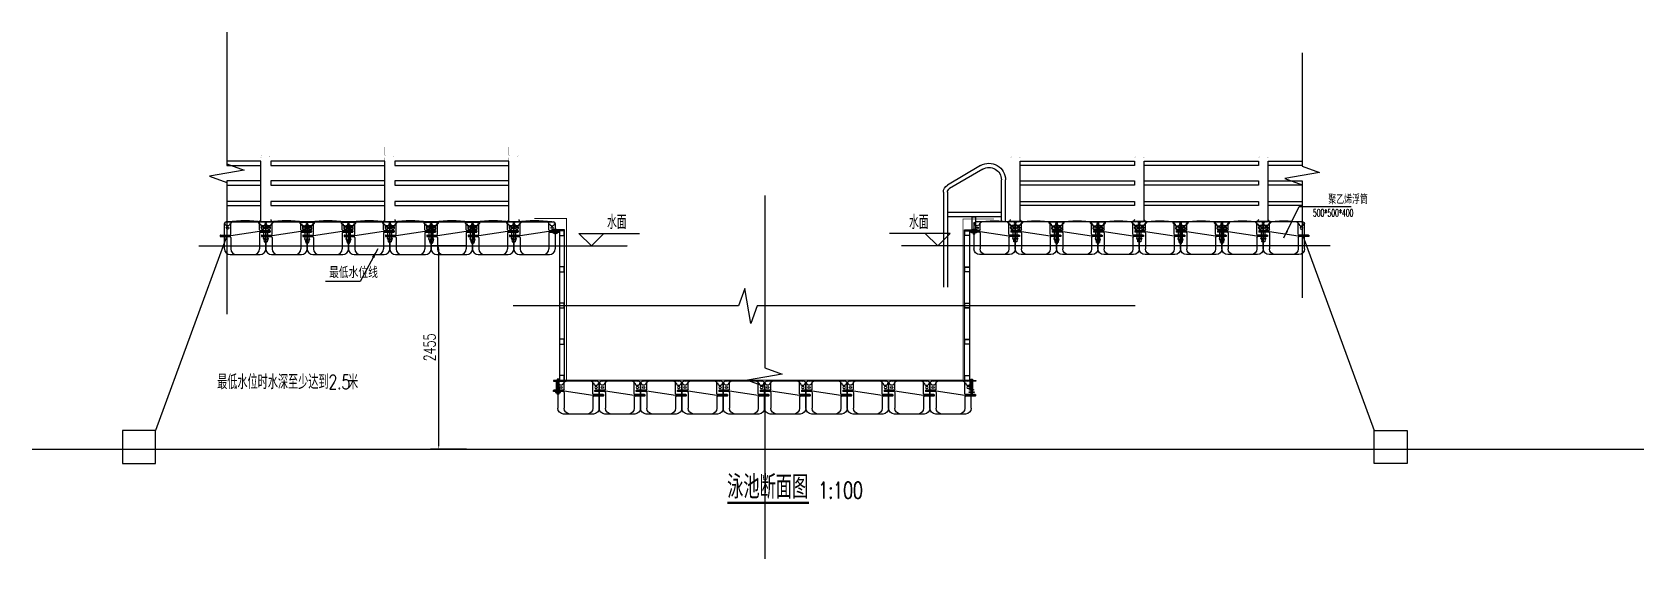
# Model space of a CAD drawing. Header units: millimetres. Extents: x 20612 to 342768, y 65775 to 156976.
# Drawn here: x 323276 to 342768, y 111267 to 117627 of the extents above; entities that cross this region are included whole.
import ezdxf

# ---------------------------------------------------------------- set-up
doc = ezdxf.new("R2010")
doc.units = ezdxf.units.MM
doc.header["$LTSCALE"] = 10
doc.linetypes.add('Master Plan$0$DASHED', pattern=[0.75, 0.5, -0.25])
for name, color, linetype in [('CAMERA', 6, 'Continuous'), ('DIM_ELEV', 3, 'Continuous'), ('DIM_LEAD', 3, 'Continuous'), ('DIM_SYMB', 3, 'Continuous'), ('PUB_TEXT', 7, 'Continuous'), ('W-FLOAT_BOWL浮筒', 253, 'Continuous'), ('W-PLASTIC_RAILINGS塑木栏杆', 6, 'Continuous'), ('W-STEEL_FRAME钢架', 3, 'Continuous'), ('W-STEEL_KEEL钢龙骨', 5, 'Continuous'), ('景-通用-文字', 7, 'Continuous'), ('栏杆', 130, 'Continuous')]:
    doc.layers.add(name, color=color, linetype=linetype)
doc.styles.add('_TCH_DIM', font='SIMPLEX.shx', dxfattribs={"bigfont": 'hztxt.shx'})
doc.styles.get("Standard").update_dxf_attribs({"font": 'simplex.shx', "width": 0.8, "bigfont": 'hztxt.shx'})
doc.styles.add('STANDARD_T3', font='simplex.shx', dxfattribs={"width": 0.7, "bigfont": 'hztxt.shx'})
doc.dimstyles.new('W&&40', dxfattribs={"dimtxt": 140, "dimasz": 40, "dimexe": 100, "dimexo": 120, "dimgap": 40, "dimtad": 1, "dimdec": 0, "dimzin": 0, "dimdsep": 46, "dimtxsty": 'STANDARD_T3', "dimcen": 0.09, "dimclrd": 1, "dimclre": 1, "dimclrt": 7, "dimazin": 2, "dimtfac": 1, "dimtdec": 0, "dimtix": 1, "dimtmove": 2, "dimatfit": 3, "dimfxl": 100, "dimtolj": 1, "dimtzin": 0, "dimarcsym": 0})

# ---------------------------------------------------------------- blocks, each defined once
blk = doc.blocks.new('$matou$00000005')
at = {"ltscale": 0.5}
for p, q in [((-302, 27, 0), (-302, 17, 0)), ((302, 81, 0), (302, 71, 0))]:
    blk.add_line(p, q, dxfattribs=at)
for p, q in [((-302, 22, 0), (-174, 22, 0)), ((-298, 31, 0), (-184, 31, 0)), ((-298, 13, 0), (-184, 13, 0)), ((-250, 31, 0), (-250, 171, 0)), ((-250, -134, 0), (-250, 13, 0)), ((-230, 191, 0), (230, 191, 0)), ((-209, 193, 0), (208, 193, 0)), ((-209, 193, 0), (-209, 191, 0)), ((-174, 41, 0), (-174, 171, 0)), ((174, 76, 0), (-174, 22, 0)), ((-174, 3, 0), (-174, -134, 0)), ((174, 95, 0), (174, 171, 0)), ((174, 76, 0), (302, 76, 0)), ((174, 57, 0), (174, -134, 0)), ((184, 85, 0), (298, 85, 0)), ((184, 67, 0), (298, 67, 0)), ((208, 193, 0), (208, 191, 0)), ((250, 171, 0), (250, 85, 0)), ((250, 67, 0), (250, -134, 0)), ((-180, -204, 0), (180, -204, 0))]:
    blk.add_line(p, q)
for centre, radius, start, end in [((0, -1972, 0), 2175, 84.5043, 95.4957), ((-298, 17, 0), 4, 180, 270), ((-230, 171, 0), 20, 90, 180), ((-184, 41, 0), 10, 270, 0), ((-184, 3, 0), 10, 0, 90), ((-154, 171, 0), 20, 90, 180), ((154, 171, 0), 20, 0, 90), ((184, 95, 0), 10, 180, 270), ((184, 57, 0), 10, 90, 180), ((230, 171, 0), 20, 0, 90), ((298, 71, 0), 4, 270, 0), ((-180, -134, 0), 70, 180, 270), ((-104, -134, 0), 70, 180, 270), ((104, -134, 0), 70, 270, 0), ((180, -134, 0), 70, 270, 0)]:
    blk.add_arc(centre, radius, start, end)
for centre, start, end in [((-298, 27, 0), 90, 180), ((298, 81, 0), 0, 90)]:
    blk.add_arc(centre, 4, start, end, dxfattribs=at)
at = {"extrusion": (0, 0, -1)}
blk.add_ellipse((-212, 171, 0), major_axis=(-30.4, 0), ratio=0.921809, start_param=3.141593, end_param=6.283185, dxfattribs=at)
blk.add_ellipse((-212, 117, 0), major_axis=(-16, 0), ratio=0.75)
blk.add_ellipse((212, 172, 0), major_axis=(30.4, 0.1), ratio=0.921809, start_param=3.141593, end_param=6.283185)
blk.add_ellipse((212, 117, 0), major_axis=(16, 0), ratio=0.75, dxfattribs=at)
blk = doc.blocks.new('*U555')
at = {"layer": 'W-FLOAT_BOWL浮筒'}
blk.add_blockref('$matou$00000005', (0, 0, 0), dxfattribs=at)
blk = doc.blocks.new('*U556')
at = {"color": 0, "linetype": 'ByBlock', "lineweight": -2, "transparency": 16777216}
for p in [(0, 0), (500, 0), (1000, 0), (1500, 0), (2000, 0), (2500, 0), (3000, 0), (3500, 0)]:
    blk.add_blockref('*U555', p, dxfattribs=at)
blk = doc.blocks.new('xdljj')
at = {"layer": 'W-FLOAT_BOWL浮筒'}
for p, q in [((-86, 244), (-56, 217)), ((-79, 262), (79, 262)), ((-78, 264), (78, 264)), ((-78, 262), (-78, 264)), ((-52, 197), (-52, 210)), ((-43, 214), (42, 214)), ((52, 197), (52, 210)), ((86, 244), (56, 217)), ((78, 262), (78, 264)), ((-49, 170), (-28, 153)), ((-29, 56), (-29, 62)), ((-26, 65), (-24, 65)), ((-24, 47), (-24, 145)), ((-24, 47), (-18, 19)), ((-24, 47), (24, 47)), ((-19, 150), (19, 150)), ((-18, 19), (-18, 17)), ((-18, 17), (-16, 17)), ((-16, 17), (16, 17)), ((-6, 56), (-6, 61)), ((6, 56), (6, 61)), ((16, 17), (18, 17)), ((24, 47), (18, 19)), ((18, 19), (18, 17)), ((24, 47), (24, 145)), ((26, 65), (24, 65)), ((49, 170), (28, 153)), ((29, 56), (29, 62))]:
    blk.add_line(p, q, dxfattribs=at)
blk.add_lwpolyline([(-6, 266), (-6, 0), (6, 0), (6, 266)], dxfattribs=at)
for points in [[(-10, 15), (10, 15), (10, 5), (-10, 5)], [(-9, 17), (9, 17), (9, 15), (-9, 15)], [(-6, 15), (6, 15), (6, 5), (-6, 5)]]:
    blk.add_lwpolyline(points, close=True, dxfattribs=at)
for centre, radius, start, end in [((-79, 252), 10, 90, 228.0009), ((0, -1237), 1503, 87.0435, 92.9565), ((-44, 187), 13.5, 126.5657, 231), ((-62, 210), 10, 0, 48.0009), ((-35, 171), 31.4, 56.4166, 122.8531), ((-25, 187), 13.5, 308.3696, 51.9011), ((25, 187), 13.5, 128.0989, 231.6304), ((35, 172), 31.3, 57.1287, 123.6019), ((62, 210), 10, 131.9991, 180), ((44, 187), 13.5, 309, 53.4343), ((79, 252), 10, 311.9991, 90), ((-34, 203), 31.4, 236.1381, 303.5569), ((-43, 178), 10, 184.1479, 231), ((-26, 62), 3, 90, 180), ((-34, 145), 10, 0, 51), ((-16, 20), 2.5, 191.3099, 270), ((-3, 61), 3, 115.3769, 180), ((0, 55), 10, 64.6231, 115.3769), ((3, 61), 3, 0, 64.6231), ((16, 20), 2.5, 270, 348.6901), ((34, 203), 31.4, 236.4385, 303.8665), ((34, 145), 10, 129, 180), ((26, 62), 3, 0, 90), ((42, 178), 10, 309, 355.8521)]:
    blk.add_arc(centre, radius, start, end, dxfattribs=at)
for centre, major_axis, start_param, end_param in [((-23, 56), (0, -9), 4.712389, 6.115737), ((0, 56), (0, 9), 1.570796, 4.712389)]:
    blk.add_ellipse(centre, major_axis=major_axis, ratio=0.666667, start_param=start_param, end_param=end_param, dxfattribs=at)
at = {"layer": 'W-FLOAT_BOWL浮筒', "extrusion": (0, 0, -1)}
blk.add_ellipse((23, 56), major_axis=(0, -9), ratio=0.666667, start_param=4.712389, end_param=6.115737, dxfattribs=at)
blk = doc.blocks.new('ljj1')
at = {"layer": 'W-FLOAT_BOWL浮筒'}
blk.add_line((-6, 53), (6, 53), dxfattribs=at)
for points in [[(-10, 53), (10, 53), (10, 63), (-10, 63)], [(-10, 15), (10, 15), (10, 5), (-10, 5)], [(-8, 53), (8, 53), (8, 63), (-8, 63)], [(-6, 15), (6, 15), (6, 5), (-6, 5)]]:
    blk.add_lwpolyline(points, close=True, dxfattribs=at)
blk.add_lwpolyline([(-6, 53), (-6, 0), (6, 0), (6, 53)], dxfattribs=at)
blk = doc.blocks.new('*U545')
at = {"layer": 'W-STEEL_KEEL钢龙骨'}
for points in [[(-30, -30), (30, -30), (30, 30), (-30, 30)], [(-28.5, -28.5), (28.5, -28.5), (28.5, 28.5), (-28.5, 28.5)]]:
    blk.add_lwpolyline(points, close=True, dxfattribs=at)
blk = doc.blocks.new('*U546')
at = {"layer": 'W-FLOAT_BOWL浮筒', "color": 0, "linetype": 'ByBlock', "lineweight": -2, "transparency": 16777216}
for p in [(0, 0), (0, -437), (0, -874), (0, -1311), (0, -1748)]:
    blk.add_blockref('*U545', p, dxfattribs=at)
blk = doc.blocks.new('jyxlg')
for p, q in [((0, -896), (0, -221)), ((-26, -917), (4, -944)), ((-19, -900), (139, -900)), ((8, -964), (8, -952)), ((17, -947), (102, -947)), ((112, -964), (112, -952)), ((146, -917), (116, -944)), ((11, -992), (32, -1009)), ((31, -1106), (31, -1100)), ((34, -1096), (36, -1096)), ((36, -1114), (36, -1016)), ((36, -1114), (42, -1142)), ((36, -1114), (84, -1114)), ((41, -1012), (79, -1012)), ((44, -1144), (76, -1144)), ((54, -1106), (54, -1100)), ((66, -1106), (66, -1100)), ((84, -1114), (78, -1142)), ((84, -1114), (84, -1016)), ((86, -1096), (84, -1096)), ((109, -992), (88, -1009)), ((89, -1106), (89, -1100))]:
    blk.add_line(p, q)
at = {"ltscale": 0.1}
for p, q in [((42, -1142), (42, -1144)), ((42, -1144), (44, -1144)), ((76, -1144), (78, -1144)), ((78, -1142), (78, -1144))]:
    blk.add_line(p, q, dxfattribs=at)
at = {"const_width": 1}
blk.add_lwpolyline([(0, 0), (120, 0), (120, -100, 1), (120, -100, 1), (120, -130), (120, -900), (0, -900), (0, -130, 1), (0, -100), (0, 0)], format="xyb", dxfattribs=at)
for centre, radius, start, end in [((-19, -910), 10, 90, 228.0009), ((-29, -872), 29.3, 283.8703, 349.7537), ((16, -974), 13.5, 126.5657, 231), ((-2, -952), 10, 0, 48.0009), ((25, -990), 31.4, 56.4166, 122.8531), ((35, -974), 13.5, 308.3696, 51.9011), ((85, -974), 13.5, 128.0989, 231.6304), ((95, -990), 31.3, 57.1287, 123.6019), ((122, -952), 10, 131.9991, 180), ((104, -974), 13.5, 309, 53.4343), ((149, -872), 29.3, 190.2463, 256.1297), ((139, -910), 10, 311.9991, 90), ((26, -959), 31.4, 236.1381, 303.5569), ((17, -984), 10, 184.1479, 231), ((34, -1100), 3, 90, 180), ((26, -1016), 10, 0, 51), ((44, -1142), 2.5, 191.3099, 270), ((57, -1100), 3, 115.3769, 180), ((60, -1106), 10, 64.6231, 115.3769), ((63, -1100), 3, 0, 64.6231), ((76, -1142), 2.5, 270, 348.6901), ((94, -959), 31.4, 236.4385, 303.8665), ((94, -1016), 10, 129, 180), ((86, -1100), 3, 0, 90), ((102, -984), 10, 309, 355.8521)]:
    blk.add_arc(centre, radius, start, end)
for centre, major_axis, start_param, end_param in [((37, -1106), (0, -9), 4.712389, 6.115737), ((60, -1106), (0, 9), 1.570796, 4.712389)]:
    blk.add_ellipse(centre, major_axis=major_axis, ratio=0.666667, start_param=start_param, end_param=end_param)
at = {"extrusion": (0, 0, -1)}
blk.add_ellipse((83, -1106), major_axis=(0, -9), ratio=0.666667, start_param=4.712389, end_param=6.115737, dxfattribs=at)
blk = doc.blocks.new('*U547')
at = {"layer": 'W-FLOAT_BOWL浮筒'}
blk.add_blockref('jyxlg', (-60, 572.25), dxfattribs=at)
blk = doc.blocks.new('*U548')
at = {"layer": 'W-FLOAT_BOWL浮筒', "color": 0, "linetype": 'ByBlock', "lineweight": -2, "transparency": 16777216}
for p in [(0, 0), (1500, 0), (3000, 0)]:
    blk.add_blockref('*U547', p, dxfattribs=at)
blk = doc.blocks.new('XST')
at = {"layer": '栏杆'}
for p, q in [((276, 624), (678, 389)), ((301, 667), (703, 432)), ((0, 0), (0, 495)), ((50, 0), (50, 495)), ((702, 346), (702, -802)), ((752, 346), (752, -802)), ((50, 99), (702, 99)), ((50, 49), (702, 49))]:
    blk.add_line(p, q, dxfattribs=at)
blk.add_lwpolyline([(363, -108), (403, -108), (403, 49), (363, 49)], close=True, dxfattribs=at)
for centre, radius, start, end in [((200, 495), 200, 59.6443, 180), ((200, 495), 150, 59.6443, 180), ((652, 346), 100, 0, 59.6443), ((652, 346), 50, 0, 59.6443)]:
    blk.add_arc(centre, radius, start, end, dxfattribs=at)
blk = doc.blocks.new('*U553')
at = {"layer": 'W-FLOAT_BOWL浮筒'}
blk.add_blockref('$matou$00000005', (0, 0, 0), dxfattribs=at)
blk = doc.blocks.new('*U554')
at = {"color": 0, "linetype": 'ByBlock', "lineweight": -2, "transparency": 16777216}
for p in [(0, 0), (500, 0), (1000, 0), (1500, 0), (2000, 0), (2500, 0), (3000, 0), (3500, 0)]:
    blk.add_blockref('*U553', p, dxfattribs=at)
blk = doc.blocks.new('*U551')
at = {"layer": 'W-STEEL_KEEL钢龙骨'}
for points in [[(-30, -30), (30, -30), (30, 30), (-30, 30)], [(-28.5, -28.5), (28.5, -28.5), (28.5, 28.5), (-28.5, 28.5)]]:
    blk.add_lwpolyline(points, close=True, dxfattribs=at)
blk = doc.blocks.new('*U552')
at = {"layer": 'W-FLOAT_BOWL浮筒', "color": 0, "linetype": 'ByBlock', "lineweight": -2, "transparency": 16777216}
for p in [(0, 0), (0, -437.5), (0, -875), (0, -1312.5), (0, -1750)]:
    blk.add_blockref('*U551', p, dxfattribs=at)
blk = doc.blocks.new('*U549')
at = {"layer": 'W-FLOAT_BOWL浮筒'}
blk.add_blockref('jyxlg', (-60, 572.25), dxfattribs=at)
blk = doc.blocks.new('*U550')
at = {"layer": 'W-FLOAT_BOWL浮筒', "color": 0, "linetype": 'ByBlock', "lineweight": -2, "transparency": 16777216}
for p in [(0, 0), (1500, 0), (3000, 0)]:
    blk.add_blockref('*U549', p, dxfattribs=at)
blk = doc.blocks.new('*D557')
at = {"layer": 'Defpoints', "color": 0, "transparency": 16777216}
for p in [(328193, 115047), (328648, 115047), (328648, 112591)]:
    blk.add_point(p, dxfattribs=at)
at = {"layer": 'W-FLOAT_BOWL浮筒', "color": 1, "lineweight": -2, "transparency": 16777216}
for p, q in [((328528, 115047), (328093, 115047)), ((328193, 112631), (328193, 115007)), ((328528, 112591), (328093, 112591))]:
    blk.add_line(p, q, dxfattribs=at)
at = {"layer": 'W-FLOAT_BOWL浮筒', "color": 1, "transparency": 16777216}
for points in [[(328186, 115007), (328199, 115007), (328193, 115047)], [(328186, 112631), (328199, 112631), (328193, 112591)]]:
    blk.add_solid(points, dxfattribs=at)
at = {"layer": 'W-FLOAT_BOWL浮筒', "color": 7, "transparency": 16777216, "insert": (328083, 113819), "char_height": 140, "attachment_point": 5, "rotation": 90, "style": 'STANDARD_T3'}
blk.add_mtext('\\A1;2455', dxfattribs=at)
blk = doc.blocks.new('*U543')
at = {"layer": 'W-FLOAT_BOWL浮筒'}
blk.add_blockref('$matou$00000005', (0, 0, 0), dxfattribs=at)
blk = doc.blocks.new('*U544')
at = {"color": 0, "linetype": 'ByBlock', "lineweight": -2, "transparency": 16777216}
for p in [(0, 0), (500, 0), (1000, 0), (1500, 0), (2000, 0), (2500, 0), (3000, 0), (3500, 0), (4000, 0), (4500, 0)]:
    blk.add_blockref('*U543', p, dxfattribs=at)
blk = doc.blocks.new('lj')
at = {"layer": 'W-FLOAT_BOWL浮筒'}
blk.add_line((-6, 174), (6, 174), dxfattribs=at)
for points in [[(-10, 174), (10, 174), (10, 184), (-10, 184)], [(-10, 15), (10, 15), (10, 5), (-10, 5)], [(-8, 174), (8, 174), (8, 184), (-8, 184)], [(-6, 15), (6, 15), (6, 5), (-6, 5)]]:
    blk.add_lwpolyline(points, close=True, dxfattribs=at)
blk.add_lwpolyline([(-6, 174), (-6, 0), (6, 0), (6, 174)], dxfattribs=at)

msp = doc.modelspace()

# ---------------------------------------------------------------- linework, layer by layer
for points in [[(325629.9, 115166.9), (324766.1, 112817.6)], [(338642.6, 115166.9), (339506.4, 112817.6)]]:
    msp.add_lwpolyline(points)
for points in [[(324366.1, 112417.6), (324766.1, 112417.6), (324766.1, 112817.6), (324366.1, 112817.6)], [(339906.4, 112417.6), (339506.4, 112417.6), (339506.4, 112817.6), (339906.4, 112817.6)]]:
    msp.add_lwpolyline(points, close=True)
at = {"layer": 'DIM_ELEV'}
for p, q in [((330039.2, 115046.6), (329889.2, 115196.6)), ((329889.2, 115196.6), (330623, 115196.6)), ((330039.2, 115046.6), (330189.2, 115196.6)), ((334378.3, 115196.6), (333644.5, 115196.6)), ((334228.3, 115046.6), (334078.3, 115196.6)), ((334228.3, 115046.6), (334378.3, 115196.6))]:
    msp.add_line(p, q, dxfattribs=at)
at = {"layer": 'DIM_LEAD'}
for p, q in [((338415.8, 115144.9), (338601.4, 115520.5)), ((338601.4, 115520.5), (339230.8, 115520.5)), ((327455.9, 115011.4), (327243.6, 114615.2)), ((327243.6, 114615.2), (326825, 114615.2))]:
    msp.add_line(p, q, dxfattribs=at)
for points in [[(338415.8, 115144.9, 0, 24, 0), (338455.7, 115225.6, 0, 0, 0)], [(327455.9, 115011.4, 0, 32, 0), (327399.2, 114905.6, 0, 0, 0)]]:
    msp.add_lwpolyline(points, format="xyseb", dxfattribs=at)
at = {"layer": 'DIM_SYMB'}
for points in [[(325629.9, 117626.5), (325629.9, 116036.9), (325839.9, 115960.5), (325419.9, 115886.4), (325629.9, 115811.9), (325629.9, 114222.3)], [(338637.6, 117376.6), (338637.6, 116009.5), (338847.6, 115933.1), (338427.6, 115859), (338637.6, 115784.5), (338637.6, 114417.4)], [(332136.3, 115655.3), (332136.3, 113573.5), (332346.3, 113497.1), (331926.3, 113423), (332136.3, 113348.5), (332136.3, 111266.8)], [(336614.8, 114320.2), (332045.3, 114320.2), (331968.9, 114110.2), (331894.8, 114530.2), (331820.3, 114320.2), (329092.8, 114320.2)]]:
    msp.add_lwpolyline(points, dxfattribs=at)
at = {"layer": 'DIM_SYMB', "const_width": 28}
msp.add_lwpolyline([(331682, 111942.1), (332671.7, 111942.1)], dxfattribs=at)
at = {"layer": 'W-FLOAT_BOWL浮筒'}
msp.add_line((323276.3, 112591.4), (342768.3, 112591.4), dxfattribs=at)
for points in [[(325629.9, 116019), (326040.7, 116019), (326040.7, 116069), (325629.9, 116069)], [(326160.7, 116019), (327540.7, 116019), (327540.7, 116069), (326160.7, 116069)], [(327660.7, 116019), (329040.7, 116019), (329040.7, 116069), (327660.7, 116069)], [(336606.8, 116019), (335226.8, 116019), (335226.8, 116069), (336606.8, 116069)], [(338106.8, 116019), (336726.8, 116019), (336726.8, 116069), (338106.8, 116069)], [(338637.6, 116019), (338226.8, 116019), (338226.8, 116069), (338637.6, 116069)], [(325629.9, 115780.1), (326040.7, 115780.1), (326040.7, 115830.1), (325629.9, 115830.1)], [(326160.7, 115780.1), (327540.7, 115780.1), (327540.7, 115830.1), (326160.7, 115830.1)], [(327660.7, 115780.1), (329040.7, 115780.1), (329040.7, 115830.1), (327660.7, 115830.1)], [(336606.8, 115780.1), (335226.8, 115780.1), (335226.8, 115830.1), (336606.8, 115830.1)], [(338106.8, 115780.1), (336726.8, 115780.1), (336726.8, 115830.1), (338106.8, 115830.1)], [(338637.6, 115780.1), (338226.8, 115780.1), (338226.8, 115830.1), (338637.6, 115830.1)], [(325629.9, 115532), (326040.7, 115532), (326040.7, 115582), (325629.9, 115582)], [(326160.7, 115532), (327540.7, 115532), (327540.7, 115582), (326160.7, 115582)], [(327660.7, 115532), (329040.7, 115532), (329040.7, 115582), (327660.7, 115582)], [(336606.8, 115532), (335226.8, 115532), (335226.8, 115582), (336606.8, 115582)], [(338106.8, 115532), (336726.8, 115532), (336726.8, 115582), (338106.8, 115582)], [(338637.6, 115532), (338226.8, 115532), (338226.8, 115582), (338637.6, 115582)], [(329571.7, 115229.9), (329713.6, 115229.9), (329713.6, 115239.9), (329571.7, 115239.9)], [(329571.7, 115201.9), (329631.7, 115201.9), (329631.7, 115211.9), (329571.7, 115211.9)], [(334695.8, 115229.9), (334553.9, 115229.9), (334553.9, 115239.9), (334695.8, 115239.9)], [(334695.8, 115201.9), (334635.8, 115201.9), (334635.8, 115211.9), (334695.8, 115211.9)], [(329582.5, 113410.9), (329734.4, 113410.9), (329734.4, 113420.9), (329582.5, 113420.9)], [(329604.6, 113274.3), (329664.6, 113274.3), (329664.6, 113284.3), (329604.6, 113284.3)], [(329609.6, 113302.8), (329659.6, 113302.8), (329659.6, 113312.8), (329609.6, 113312.8)], [(329618.6, 113410.8), (329622.4, 113410.9), (329622.4, 113303.8), (329618.6, 113303.7)], [(329650.6, 113410.8), (329646.8, 113410.9), (329646.8, 113303.8), (329650.6, 113303.7)], [(334690, 113410.9), (334538.1, 113410.9), (334538.1, 113420.9), (334690, 113420.9)], [(334667.9, 113274.3), (334607.9, 113274.3), (334607.9, 113284.3), (334667.9, 113284.3)], [(334662.9, 113302.8), (334612.9, 113302.8), (334612.9, 113312.8), (334662.9, 113312.8)], [(334621.9, 113410.8), (334625.7, 113410.9), (334625.7, 113303.8), (334621.9, 113303.7)], [(334653.9, 113410.8), (334650.1, 113410.9), (334650.1, 113303.8), (334653.9, 113303.7)]]:
    msp.add_lwpolyline(points, close=True, dxfattribs=at)
at = {"layer": 'W-PLASTIC_RAILINGS塑木栏杆', "const_width": 10}
msp.add_lwpolyline([(329350.6, 115377.7), (329738.5, 115377.7), (329738.5, 113424.8), (334534, 113424.8), (334534, 115371.1), (334910.6, 115371.1)], dxfattribs=at)
at = {"layer": 'W-STEEL_FRAME钢架'}
for points in [[(329653.7, 113422.4), (329713.7, 113422.4), (329713.7, 115229.9), (329653.7, 115229.9)], [(334613.7, 113419.9), (334553.7, 113419.9), (334553.7, 115229.9), (334613.7, 115229.9)]]:
    msp.add_lwpolyline(points, close=True, dxfattribs=at)
at = {"layer": '景-通用-文字', "linetype": 'Master Plan$0$DASHED'}
for p, q in [((325291.8, 115046.6), (330475.7, 115046.6)), ((338975.7, 115046.6), (333791.8, 115046.6))]:
    msp.add_line(p, q, dxfattribs=at)

# ---------------------------------------------------------------- block references
msp.add_blockref('*U556', (325851.7, 115144.9))
at = {"xscale": -1}
for name, p in [('*U554', (338415.8, 115144.9)), ('*U544', (334383.8, 113218.9))]:
    msp.add_blockref(name, p, dxfattribs=at)
at = {"layer": 'CAMERA'}
for p in [(326601.7, 115071.3), (327101.7, 115071.3), (328101.7, 115071.3), (328601.7, 115071.3)]:
    msp.add_blockref('xdljj', p, dxfattribs=at)
at = {"layer": 'CAMERA', "xscale": -1}
for p in [(335665.8, 115071.3), (336165.8, 115071.3), (337165.8, 115071.3), (337665.8, 115071.3)]:
    msp.add_blockref('xdljj', p, dxfattribs=at)
at = {"layer": 'W-FLOAT_BOWL浮筒'}
for name, p in [('*U548', (326100.7, 115667.8)), ('ljj1', (329601.7, 115186.9)), ('*U546', (329683.7, 115199.9)), ('lj', (329634.6, 113250.8))]:
    msp.add_blockref(name, p, dxfattribs=at)
at = {"layer": 'W-FLOAT_BOWL浮筒', "xscale": -1}
for name, p in [('*U550', (338166.8, 115667.8)), ('*U552', (334583.7, 115199.9)), ('ljj1', (334665.8, 115186.9)), ('lj', (334637.9, 113250.8))]:
    msp.add_blockref(name, p, dxfattribs=at)
at = {"layer": 'W-PLASTIC_RAILINGS塑木栏杆', "xscale": -1}
msp.add_blockref('XST', (335048.8, 115348.4), dxfattribs=at)

# ---------------------------------------------------------------- texts
at = {"layer": 'PUB_TEXT', "color": 7, "style": '_TCH_DIM'}
for s, height, width, p in [('聚乙烯浮筒', 101.28, 0.7, (338953, 115552)), ('水面', 168.79, 0.7, (330228.8, 115249.1)), ('水面', 168.79, 0.7, (333881.5, 115249.1)), ('500*500*400', 89.25, 0.494118, (338766.7, 115399.7)), ('最低水位线', 135.04, 0.7, (326867, 114657.2))]:
    msp.add_text(s, height=height, dxfattribs=dict(at, width=width)).set_placement(p)
at = {"layer": 'PUB_TEXT', "width": 0.7}
for s, p in [('最低水位时水深至少达到', (325513.1, 113315)), ('2.5', (326860.6, 113315)), ('米', (327096.2, 113315))]:
    msp.add_text(s, height=175, dxfattribs=at).set_placement(p)
at = {"layer": 'PUB_TEXT', "color": 7, "width": 0.7}
for s, height, p in [('泳池断面图', 280, (331682, 111993.7)), ('1:100', 200, (332783.7, 111993.7))]:
    msp.add_text(s, height=height, dxfattribs=at).set_placement(p)

# ---------------------------------------------------------------- dimensions: what is measured, and where the dimension line sits
at = {"layer": 'W-FLOAT_BOWL浮筒'}
dim = msp.add_linear_dim(base=(328192.6, 115046.6), p1=(328647.6, 112591.4), p2=(328647.6, 115046.6), angle=90, dimstyle='W&&40', dxfattribs=at)
dim.commit()
dim.dimension.update_dxf_attribs({"geometry": '*D557', "text_midpoint": (328082.6, 113819)})

doc.saveas('drawing.dxf')
